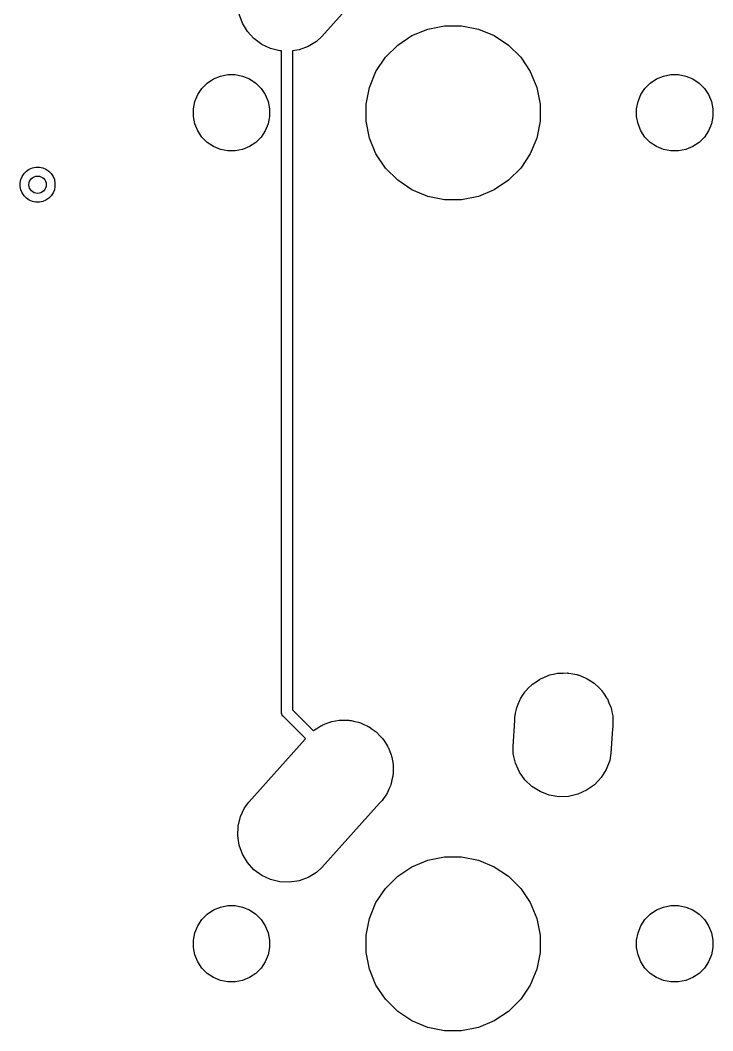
# Model space of a CAD drawing. Extents: x -26.1 to -7.5, y -7.6 to -2.2.
# Drawn here: x -24.736 to -24.111, y -6.548 to -5.636 of the extents above; entities that cross this region are included whole.
import ezdxf

# ---------------------------------------------------------------- set-up
doc = ezdxf.new("R2010")
doc.units = 0
doc.header["$MEASUREMENT"] = 0
doc.layers.add('BLACK', color=7, linetype='CONTINUOUS')

msp = doc.modelspace()

# ---------------------------------------------------------------- linework, layer by layer
at = {"layer": 'BLACK', "linetype": 'CONTINUOUS'}
for p, q in [((-24.4113, -5.59299), (-24.4635, -5.6512)), ((-24.5351, -5.63923), (-24.5381, -5.63103)), ((-24.5306, -5.64669), (-24.5351, -5.63923)), ((-24.3822, -5.65043), (-24.3679, -5.64452)), ((-24.3679, -5.64452), (-24.3527, -5.6415)), ((-24.3527, -5.6415), (-24.3373, -5.6415)), ((-24.3373, -5.6415), (-24.3221, -5.64452)), ((-24.3221, -5.64452), (-24.3078, -5.65043)), ((-24.5247, -5.65313), (-24.5306, -5.64669)), ((-24.5177, -5.65829), (-24.5247, -5.65313)), ((-24.4635, -5.6512), (-24.4683, -5.65561)), ((-24.395, -5.65903), (-24.3822, -5.65043)), ((-24.3078, -5.65043), (-24.295, -5.65903)), ((-24.5098, -5.66198), (-24.5177, -5.65829)), ((-24.5013, -5.66406), (-24.5098, -5.66198)), ((-24.484, -5.66312), (-24.49, -5.66404)), ((-24.4758, -5.66014), (-24.484, -5.66312)), ((-24.4683, -5.65561), (-24.4758, -5.66014)), ((-24.406, -5.66996), (-24.395, -5.65903)), ((-24.295, -5.65903), (-24.284, -5.66996)), ((-24.5, -5.66411), (-24.5013, -5.66406)), ((-24.5, -6.2607), (-24.5, -5.66411)), ((-24.49, -5.66404), (-24.49, -6.25887)), ((-24.4146, -5.68282), (-24.406, -5.66996)), ((-24.284, -5.66996), (-24.2754, -5.68282)), ((-24.567, -5.69324), (-24.5613, -5.68947)), ((-24.5613, -5.68947), (-24.555, -5.68688)), ((-24.555, -5.68688), (-24.5484, -5.68555)), ((-24.5484, -5.68555), (-24.5416, -5.68555)), ((-24.5416, -5.68555), (-24.535, -5.68688)), ((-24.535, -5.68688), (-24.5287, -5.68947)), ((-24.5287, -5.68947), (-24.523, -5.69324)), ((-24.4205, -5.6971), (-24.4146, -5.68282)), ((-24.2754, -5.68282), (-24.2695, -5.6971)), ((-24.167, -5.69324), (-24.1613, -5.68947)), ((-24.1613, -5.68947), (-24.155, -5.68688)), ((-24.155, -5.68688), (-24.1484, -5.68555)), ((-24.1484, -5.68555), (-24.1416, -5.68555)), ((-24.1416, -5.68555), (-24.135, -5.68688)), ((-24.135, -5.68688), (-24.1287, -5.68947)), ((-24.1287, -5.68947), (-24.123, -5.69324)), ((-24.5755, -5.70368), (-24.5718, -5.69804)), ((-24.5718, -5.69804), (-24.567, -5.69324)), ((-24.523, -5.69324), (-24.5182, -5.69804)), ((-24.5182, -5.69804), (-24.5145, -5.70368)), ((-24.4235, -5.71227), (-24.4205, -5.6971)), ((-24.2695, -5.6971), (-24.2665, -5.71227)), ((-24.1755, -5.70368), (-24.1718, -5.69804)), ((-24.1718, -5.69804), (-24.167, -5.69324)), ((-24.123, -5.69324), (-24.1182, -5.69804)), ((-24.1182, -5.69804), (-24.1145, -5.70368)), ((-24.5781, -5.70995), (-24.5755, -5.70368)), ((-24.5145, -5.70368), (-24.5119, -5.70995)), ((-24.1781, -5.70995), (-24.1755, -5.70368)), ((-24.1145, -5.70368), (-24.1119, -5.70995)), ((-24.5794, -5.71661), (-24.5781, -5.70995)), ((-24.5794, -5.72339), (-24.5794, -5.71661)), ((-24.5119, -5.70995), (-24.5106, -5.71661)), ((-24.5106, -5.71661), (-24.5106, -5.72339)), ((-24.4235, -5.72773), (-24.4235, -5.71227)), ((-24.2665, -5.71227), (-24.2665, -5.72773)), ((-24.1794, -5.71661), (-24.1781, -5.70995)), ((-24.1794, -5.72339), (-24.1794, -5.71661)), ((-24.1119, -5.70995), (-24.1106, -5.71661)), ((-24.1106, -5.71661), (-24.1106, -5.72339)), ((-24.5781, -5.73005), (-24.5794, -5.72339)), ((-24.5106, -5.72339), (-24.5119, -5.73005)), ((-24.1781, -5.73005), (-24.1794, -5.72339)), ((-24.1106, -5.72339), (-24.1119, -5.73005)), ((-24.5755, -5.73632), (-24.5781, -5.73005)), ((-24.5718, -5.74196), (-24.5755, -5.73632)), ((-24.5145, -5.73632), (-24.5182, -5.74196)), ((-24.5119, -5.73005), (-24.5145, -5.73632)), ((-24.4205, -5.7429), (-24.4235, -5.72773)), ((-24.2665, -5.72773), (-24.2695, -5.7429)), ((-24.1755, -5.73632), (-24.1781, -5.73005)), ((-24.1718, -5.74196), (-24.1755, -5.73632)), ((-24.1145, -5.73632), (-24.1182, -5.74196)), ((-24.1119, -5.73005), (-24.1145, -5.73632)), ((-24.567, -5.74676), (-24.5718, -5.74196)), ((-24.5182, -5.74196), (-24.523, -5.74676)), ((-24.4146, -5.75718), (-24.4205, -5.7429)), ((-24.2695, -5.7429), (-24.2754, -5.75718)), ((-24.167, -5.74676), (-24.1718, -5.74196)), ((-24.1182, -5.74196), (-24.123, -5.74676)), ((-24.5613, -5.75053), (-24.567, -5.74676)), ((-24.555, -5.75312), (-24.5613, -5.75053)), ((-24.5484, -5.75445), (-24.555, -5.75312)), ((-24.5416, -5.75445), (-24.5484, -5.75445)), ((-24.535, -5.75312), (-24.5416, -5.75445)), ((-24.5287, -5.75053), (-24.535, -5.75312)), ((-24.523, -5.74676), (-24.5287, -5.75053)), ((-24.1613, -5.75053), (-24.167, -5.74676)), ((-24.155, -5.75312), (-24.1613, -5.75053)), ((-24.1484, -5.75445), (-24.155, -5.75312)), ((-24.1416, -5.75445), (-24.1484, -5.75445)), ((-24.135, -5.75312), (-24.1416, -5.75445)), ((-24.1287, -5.75053), (-24.135, -5.75312)), ((-24.123, -5.74676), (-24.1287, -5.75053)), ((-24.406, -5.77004), (-24.4146, -5.75718)), ((-24.2754, -5.75718), (-24.284, -5.77004)), ((-24.7322, -5.77492), (-24.73, -5.77273)), ((-24.73, -5.77273), (-24.7275, -5.771)), ((-24.7275, -5.771), (-24.7246, -5.76982)), ((-24.7246, -5.76982), (-24.7216, -5.76921)), ((-24.7216, -5.76921), (-24.7184, -5.76921)), ((-24.7184, -5.76921), (-24.7154, -5.76982)), ((-24.7154, -5.76982), (-24.7125, -5.771)), ((-24.7125, -5.771), (-24.71, -5.77273)), ((-24.71, -5.77273), (-24.7078, -5.77492)), ((-24.395, -5.78097), (-24.406, -5.77004)), ((-24.284, -5.77004), (-24.295, -5.78097)), ((-24.7357, -5.78341), (-24.7351, -5.78037)), ((-24.7351, -5.78037), (-24.734, -5.7775)), ((-24.734, -5.7775), (-24.7322, -5.77492)), ((-24.7078, -5.77492), (-24.706, -5.7775)), ((-24.706, -5.7775), (-24.7049, -5.78037)), ((-24.7049, -5.78037), (-24.7043, -5.78341)), ((-24.3822, -5.78957), (-24.395, -5.78097)), ((-24.295, -5.78097), (-24.3078, -5.78957)), ((-24.7357, -5.78651), (-24.7357, -5.78341)), ((-24.7351, -5.78955), (-24.7357, -5.78651)), ((-24.734, -5.79242), (-24.7351, -5.78955)), ((-24.7049, -5.78955), (-24.706, -5.79242)), ((-24.7043, -5.78651), (-24.7049, -5.78955)), ((-24.7043, -5.78341), (-24.7043, -5.78651)), ((-24.3679, -5.79548), (-24.3822, -5.78957)), ((-24.3078, -5.78957), (-24.3221, -5.79548)), ((-24.7322, -5.795), (-24.734, -5.79242)), ((-24.73, -5.79719), (-24.7322, -5.795)), ((-24.7275, -5.79892), (-24.73, -5.79719)), ((-24.7246, -5.8001), (-24.7275, -5.79892)), ((-24.7216, -5.80071), (-24.7246, -5.8001)), ((-24.7154, -5.8001), (-24.7184, -5.80071)), ((-24.7125, -5.79892), (-24.7154, -5.8001)), ((-24.71, -5.79719), (-24.7125, -5.79892)), ((-24.7078, -5.795), (-24.71, -5.79719)), ((-24.706, -5.79242), (-24.7078, -5.795)), ((-24.3527, -5.7985), (-24.3679, -5.79548)), ((-24.3373, -5.7985), (-24.3527, -5.7985)), ((-24.3221, -5.79548), (-24.3373, -5.7985)), ((-24.7184, -5.80071), (-24.7216, -5.80071)), ((-24.2625, -6.22933), (-24.2592, -6.22781)), ((-24.2592, -6.22781), (-24.2585, -6.22766)), ((-24.2585, -6.22766), (-24.2579, -6.22741)), ((-24.2579, -6.22741), (-24.2543, -6.22669)), ((-24.2543, -6.22669), (-24.2507, -6.22586)), ((-24.2507, -6.22586), (-24.25, -6.22584)), ((-24.25, -6.22584), (-24.2494, -6.22571)), ((-24.2494, -6.22571), (-24.2456, -6.22571)), ((-24.2456, -6.22571), (-24.2419, -6.2256)), ((-24.2419, -6.2256), (-24.2413, -6.22571)), ((-24.2413, -6.22571), (-24.2406, -6.22571)), ((-24.2406, -6.22571), (-24.237, -6.22643)), ((-24.237, -6.22643), (-24.2333, -6.22705)), ((-24.2333, -6.22705), (-24.2327, -6.22728)), ((-24.2327, -6.22728), (-24.2321, -6.22741)), ((-24.2321, -6.22741), (-24.2286, -6.22883)), ((-24.2286, -6.22883), (-24.2252, -6.23015)), ((-24.2768, -6.23914), (-24.2742, -6.23644)), ((-24.2742, -6.23644), (-24.2737, -6.23606)), ((-24.2737, -6.23606), (-24.2732, -6.2356)), ((-24.2732, -6.2356), (-24.2701, -6.23353)), ((-24.2701, -6.23353), (-24.2671, -6.23138)), ((-24.2671, -6.23138), (-24.2665, -6.23111)), ((-24.2665, -6.23111), (-24.266, -6.23075)), ((-24.266, -6.23075), (-24.2625, -6.22933)), ((-24.2252, -6.23015), (-24.2246, -6.2305)), ((-24.2246, -6.2305), (-24.224, -6.23075)), ((-24.224, -6.23075), (-24.2209, -6.23281)), ((-24.2209, -6.23281), (-24.2178, -6.23478)), ((-24.2178, -6.23478), (-24.2173, -6.23523)), ((-24.2173, -6.23523), (-24.2168, -6.2356)), ((-24.2168, -6.2356), (-24.2141, -6.23822)), ((-24.2843, -6.24902), (-24.2822, -6.24593)), ((-24.2822, -6.24593), (-24.2802, -6.24279)), ((-24.2802, -6.24279), (-24.2798, -6.24231)), ((-24.2798, -6.24231), (-24.2794, -6.24177)), ((-24.2794, -6.24177), (-24.2768, -6.23914)), ((-24.2141, -6.23822), (-24.2114, -6.24077)), ((-24.2114, -6.24077), (-24.2111, -6.2413)), ((-24.2111, -6.2413), (-24.2106, -6.24177)), ((-24.2106, -6.24177), (-24.2085, -6.24485)), ((-24.2085, -6.24485), (-24.2064, -6.24788)), ((-24.2876, -6.25708), (-24.2862, -6.25365)), ((-24.2862, -6.25365), (-24.2848, -6.25018)), ((-24.2848, -6.25018), (-24.2845, -6.24963)), ((-24.2845, -6.24963), (-24.2843, -6.24902)), ((-24.2064, -6.24788), (-24.2061, -6.24848)), ((-24.2061, -6.24848), (-24.2057, -6.24902)), ((-24.2057, -6.24902), (-24.2043, -6.25245)), ((-24.2043, -6.25245), (-24.2028, -6.25584)), ((-24.2028, -6.25584), (-24.2027, -6.25648)), ((-24.5, -6.26094), (-24.5, -6.2607)), ((-24.4999, -6.26192), (-24.5, -6.26094)), ((-24.4996, -6.26287), (-24.4999, -6.26192)), ((-24.4992, -6.26374), (-24.4996, -6.26287)), ((-24.4996, -6.26287), (-24.4996, -6.26287)), ((-24.4986, -6.2645), (-24.4992, -6.26374)), ((-24.4984, -6.26465), (-24.4986, -6.2645)), ((-24.4782, -6.28483), (-24.4984, -6.26465)), ((-24.49, -6.25887), (-24.4711, -6.27776)), ((-24.2893, -6.26564), (-24.2886, -6.26199)), ((-24.2886, -6.26199), (-24.2879, -6.25833)), ((-24.2879, -6.25833), (-24.2877, -6.25772)), ((-24.2877, -6.25772), (-24.2876, -6.25708)), ((-24.2027, -6.25648), (-24.2024, -6.25708)), ((-24.2024, -6.25708), (-24.2017, -6.26072)), ((-24.2017, -6.26072), (-24.2009, -6.26434)), ((-24.2009, -6.26434), (-24.2008, -6.265)), ((-24.2008, -6.265), (-24.2007, -6.26564)), ((-24.4672, -6.27515), (-24.4644, -6.27327)), ((-24.4644, -6.27327), (-24.4635, -6.27289)), ((-24.4635, -6.27289), (-24.4627, -6.27238)), ((-24.4627, -6.27238), (-24.4595, -6.27123)), ((-24.4595, -6.27123), (-24.4563, -6.26993)), ((-24.4563, -6.26993), (-24.4554, -6.26974)), ((-24.4554, -6.26974), (-24.4545, -6.2694)), ((-24.4545, -6.2694), (-24.4511, -6.26889)), ((-24.4511, -6.26889), (-24.4478, -6.26823)), ((-24.4478, -6.26823), (-24.4468, -6.26823)), ((-24.4468, -6.26823), (-24.4458, -6.26808)), ((-24.4458, -6.26808), (-24.4424, -6.26823)), ((-24.4424, -6.26823), (-24.4391, -6.26823)), ((-24.4391, -6.26823), (-24.4381, -6.26842)), ((-24.4381, -6.26842), (-24.4371, -6.26846)), ((-24.4371, -6.26846), (-24.4338, -6.26927)), ((-24.4338, -6.26927), (-24.4305, -6.26993)), ((-24.4305, -6.26993), (-24.4296, -6.27031)), ((-24.4296, -6.27031), (-24.4286, -6.27054)), ((-24.4286, -6.27054), (-24.4256, -6.27197)), ((-24.4256, -6.27197), (-24.4224, -6.27327)), ((-24.4224, -6.27327), (-24.4216, -6.27382)), ((-24.4216, -6.27382), (-24.4207, -6.27423)), ((-24.4207, -6.27423), (-24.418, -6.27624)), ((-24.2909, -6.29196), (-24.2893, -6.26847)), ((-24.2893, -6.26847), (-24.2893, -6.26564)), ((-24.2007, -6.27436), (-24.201, -6.27587)), ((-24.2007, -6.26564), (-24.2007, -6.26935)), ((-24.2007, -6.26935), (-24.2007, -6.27088)), ((-24.2007, -6.27088), (-24.2007, -6.27153)), ((-24.2007, -6.27153), (-24.2007, -6.27436)), ((-24.4711, -6.27776), (-24.4708, -6.27757)), ((-24.4708, -6.27757), (-24.4701, -6.27691)), ((-24.4701, -6.27691), (-24.4672, -6.27515)), ((-24.418, -6.27624), (-24.4152, -6.27812)), ((-24.4152, -6.27812), (-24.4145, -6.27881)), ((-24.4145, -6.27881), (-24.4137, -6.27939)), ((-24.4137, -6.27939), (-24.4114, -6.28189)), ((-24.4114, -6.28189), (-24.409, -6.28429)), ((-24.201, -6.27587), (-24.2025, -6.29805)), ((-24.5294, -6.34204), (-24.4785, -6.28529)), ((-24.4785, -6.28529), (-24.4782, -6.28483)), ((-24.409, -6.28429), (-24.4085, -6.2851)), ((-24.4085, -6.2851), (-24.4078, -6.28583)), ((-24.4078, -6.28583), (-24.4061, -6.28873)), ((-24.4061, -6.28873), (-24.4042, -6.29154)), ((-24.4042, -6.29154), (-24.4038, -6.29245)), ((-24.4038, -6.29245), (-24.4033, -6.29329)), ((-24.2907, -6.29849), (-24.2909, -6.29196)), ((-24.4033, -6.29329), (-24.4021, -6.29647)), ((-24.4021, -6.29647), (-24.4008, -6.2996)), ((-24.4008, -6.2996), (-24.4006, -6.30056)), ((-24.4006, -6.30056), (-24.4003, -6.30149)), ((-24.4003, -6.30149), (-24.3998, -6.30484)), ((-24.2888, -6.307), (-24.2907, -6.29849)), ((-24.2025, -6.29805), (-24.2036, -6.3045)), ((-24.3998, -6.30484), (-24.3991, -6.30816)), ((-24.3991, -6.30816), (-24.3991, -6.30914)), ((-24.3991, -6.30914), (-24.399, -6.31011)), ((-24.399, -6.31011), (-24.3991, -6.3135)), ((-24.2852, -6.31496), (-24.2888, -6.307)), ((-24.2036, -6.3045), (-24.2067, -6.31265)), ((-24.3994, -6.31883), (-24.4002, -6.32212)), ((-24.3993, -6.31785), (-24.3994, -6.31883)), ((-24.3991, -6.31688), (-24.3993, -6.31785)), ((-24.3991, -6.3135), (-24.3991, -6.31688)), ((-24.2801, -6.32207), (-24.2852, -6.31496)), ((-24.2114, -6.32005), (-24.2173, -6.3264)), ((-24.2067, -6.31265), (-24.2114, -6.32005)), ((-24.4014, -6.3273), (-24.4029, -6.33037)), ((-24.4012, -6.32635), (-24.4014, -6.3273)), ((-24.4008, -6.32544), (-24.4012, -6.32635)), ((-24.4002, -6.32212), (-24.4008, -6.32544)), ((-24.2738, -6.32805), (-24.2801, -6.32207)), ((-24.2664, -6.33268), (-24.2738, -6.32805)), ((-24.2173, -6.3264), (-24.2245, -6.33145)), ((-24.4071, -6.33794), (-24.409, -6.34075)), ((-24.4051, -6.33521), (-24.4071, -6.33794)), ((-24.4047, -6.33432), (-24.4051, -6.33521)), ((-24.4042, -6.3335), (-24.4047, -6.33432)), ((-24.4029, -6.33037), (-24.4042, -6.3335)), ((-24.2582, -6.33578), (-24.2664, -6.33268)), ((-24.2496, -6.33723), (-24.2582, -6.33578)), ((-24.2409, -6.33698), (-24.2496, -6.33723)), ((-24.2324, -6.33503), (-24.2409, -6.33698)), ((-24.2245, -6.33145), (-24.2324, -6.33503)), ((-24.537, -6.35522), (-24.5333, -6.34731)), ((-24.5333, -6.34731), (-24.5294, -6.34204)), ((-24.4113, -6.34299), (-24.4635, -6.4012)), ((-24.409, -6.34075), (-24.4113, -6.34299)), ((-24.5391, -6.36369), (-24.537, -6.35522)), ((-24.5394, -6.37241), (-24.5391, -6.36369)), ((-24.5381, -6.38103), (-24.5394, -6.37241)), ((-24.5351, -6.38923), (-24.5381, -6.38103)), ((-24.5306, -6.39669), (-24.5351, -6.38923)), ((-24.3679, -6.39452), (-24.3527, -6.3915)), ((-24.3527, -6.3915), (-24.3373, -6.3915)), ((-24.3373, -6.3915), (-24.3221, -6.39452)), ((-24.5247, -6.40313), (-24.5306, -6.39669)), ((-24.4635, -6.4012), (-24.4683, -6.40561)), ((-24.395, -6.40903), (-24.3822, -6.40043)), ((-24.3822, -6.40043), (-24.3679, -6.39452)), ((-24.3221, -6.39452), (-24.3078, -6.40043)), ((-24.3078, -6.40043), (-24.295, -6.40903)), ((-24.5177, -6.40829), (-24.5247, -6.40313)), ((-24.5098, -6.41198), (-24.5177, -6.40829)), ((-24.4758, -6.41014), (-24.484, -6.41312)), ((-24.4683, -6.40561), (-24.4758, -6.41014)), ((-24.406, -6.41996), (-24.395, -6.40903)), ((-24.295, -6.40903), (-24.284, -6.41996)), ((-24.5013, -6.41406), (-24.5098, -6.41198)), ((-24.4926, -6.41444), (-24.5013, -6.41406)), ((-24.484, -6.41312), (-24.4926, -6.41444)), ((-24.4146, -6.43282), (-24.406, -6.41996)), ((-24.284, -6.41996), (-24.2754, -6.43282)), ((-24.5613, -6.43947), (-24.555, -6.43688)), ((-24.555, -6.43688), (-24.5484, -6.43555)), ((-24.5484, -6.43555), (-24.5416, -6.43555)), ((-24.5416, -6.43555), (-24.535, -6.43688)), ((-24.535, -6.43688), (-24.5287, -6.43947)), ((-24.4205, -6.4471), (-24.4146, -6.43282)), ((-24.2754, -6.43282), (-24.2695, -6.4471)), ((-24.1613, -6.43947), (-24.155, -6.43688)), ((-24.155, -6.43688), (-24.1484, -6.43555)), ((-24.1484, -6.43555), (-24.1416, -6.43555)), ((-24.1416, -6.43555), (-24.135, -6.43688)), ((-24.135, -6.43688), (-24.1287, -6.43947)), ((-24.5718, -6.44804), (-24.567, -6.44324)), ((-24.567, -6.44324), (-24.5613, -6.43947)), ((-24.5287, -6.43947), (-24.523, -6.44324)), ((-24.523, -6.44324), (-24.5182, -6.44804)), ((-24.4235, -6.46227), (-24.4205, -6.4471)), ((-24.2695, -6.4471), (-24.2665, -6.46227)), ((-24.1718, -6.44804), (-24.167, -6.44324)), ((-24.167, -6.44324), (-24.1613, -6.43947)), ((-24.1287, -6.43947), (-24.123, -6.44324)), ((-24.123, -6.44324), (-24.1182, -6.44804)), ((-24.5781, -6.45995), (-24.5755, -6.45368)), ((-24.5755, -6.45368), (-24.5718, -6.44804)), ((-24.5182, -6.44804), (-24.5145, -6.45368)), ((-24.5145, -6.45368), (-24.5119, -6.45995)), ((-24.1781, -6.45995), (-24.1755, -6.45368)), ((-24.1755, -6.45368), (-24.1718, -6.44804)), ((-24.1182, -6.44804), (-24.1145, -6.45368)), ((-24.1145, -6.45368), (-24.1119, -6.45995)), ((-24.5794, -6.46661), (-24.5781, -6.45995)), ((-24.5119, -6.45995), (-24.5106, -6.46661)), ((-24.4235, -6.47773), (-24.4235, -6.46227)), ((-24.2665, -6.46227), (-24.2665, -6.47773)), ((-24.1794, -6.46661), (-24.1781, -6.45995)), ((-24.1119, -6.45995), (-24.1106, -6.46661)), ((-24.5794, -6.47339), (-24.5794, -6.46661)), ((-24.5781, -6.48005), (-24.5794, -6.47339)), ((-24.5106, -6.47339), (-24.5119, -6.48005)), ((-24.5106, -6.46661), (-24.5106, -6.47339)), ((-24.1794, -6.47339), (-24.1794, -6.46661)), ((-24.1781, -6.48005), (-24.1794, -6.47339)), ((-24.1106, -6.47339), (-24.1119, -6.48005)), ((-24.1106, -6.46661), (-24.1106, -6.47339)), ((-24.5755, -6.48632), (-24.5781, -6.48005)), ((-24.5119, -6.48005), (-24.5145, -6.48632)), ((-24.4205, -6.4929), (-24.4235, -6.47773)), ((-24.2665, -6.47773), (-24.2695, -6.4929)), ((-24.1755, -6.48632), (-24.1781, -6.48005)), ((-24.1119, -6.48005), (-24.1145, -6.48632)), ((-24.5718, -6.49196), (-24.5755, -6.48632)), ((-24.567, -6.49676), (-24.5718, -6.49196)), ((-24.5182, -6.49196), (-24.523, -6.49676)), ((-24.5145, -6.48632), (-24.5182, -6.49196)), ((-24.4146, -6.50718), (-24.4205, -6.4929)), ((-24.2695, -6.4929), (-24.2754, -6.50718)), ((-24.1718, -6.49196), (-24.1755, -6.48632)), ((-24.167, -6.49676), (-24.1718, -6.49196)), ((-24.1182, -6.49196), (-24.123, -6.49676)), ((-24.1145, -6.48632), (-24.1182, -6.49196)), ((-24.5613, -6.50053), (-24.567, -6.49676)), ((-24.555, -6.50312), (-24.5613, -6.50053)), ((-24.5287, -6.50053), (-24.535, -6.50312)), ((-24.523, -6.49676), (-24.5287, -6.50053)), ((-24.1613, -6.50053), (-24.167, -6.49676)), ((-24.155, -6.50312), (-24.1613, -6.50053)), ((-24.1287, -6.50053), (-24.135, -6.50312)), ((-24.123, -6.49676), (-24.1287, -6.50053)), ((-24.5484, -6.50445), (-24.555, -6.50312)), ((-24.5416, -6.50445), (-24.5484, -6.50445)), ((-24.535, -6.50312), (-24.5416, -6.50445)), ((-24.406, -6.52004), (-24.4146, -6.50718)), ((-24.2754, -6.50718), (-24.284, -6.52004)), ((-24.1484, -6.50445), (-24.155, -6.50312)), ((-24.1416, -6.50445), (-24.1484, -6.50445)), ((-24.135, -6.50312), (-24.1416, -6.50445)), ((-24.395, -6.53097), (-24.406, -6.52004)), ((-24.284, -6.52004), (-24.295, -6.53097)), ((-24.3822, -6.53957), (-24.395, -6.53097)), ((-24.295, -6.53097), (-24.3078, -6.53957)), ((-24.3679, -6.54548), (-24.3822, -6.53957)), ((-24.3527, -6.5485), (-24.3679, -6.54548)), ((-24.3221, -6.54548), (-24.3373, -6.5485)), ((-24.3078, -6.53957), (-24.3221, -6.54548)), ((-24.3373, -6.5485), (-24.3527, -6.5485))]:
    msp.add_line(p, q, dxfattribs=at)
at = {"layer": 'BLACK'}
msp.add_circle((-24.72, -5.78496), 0.00787, dxfattribs=at)

doc.saveas('drawing.dxf')
